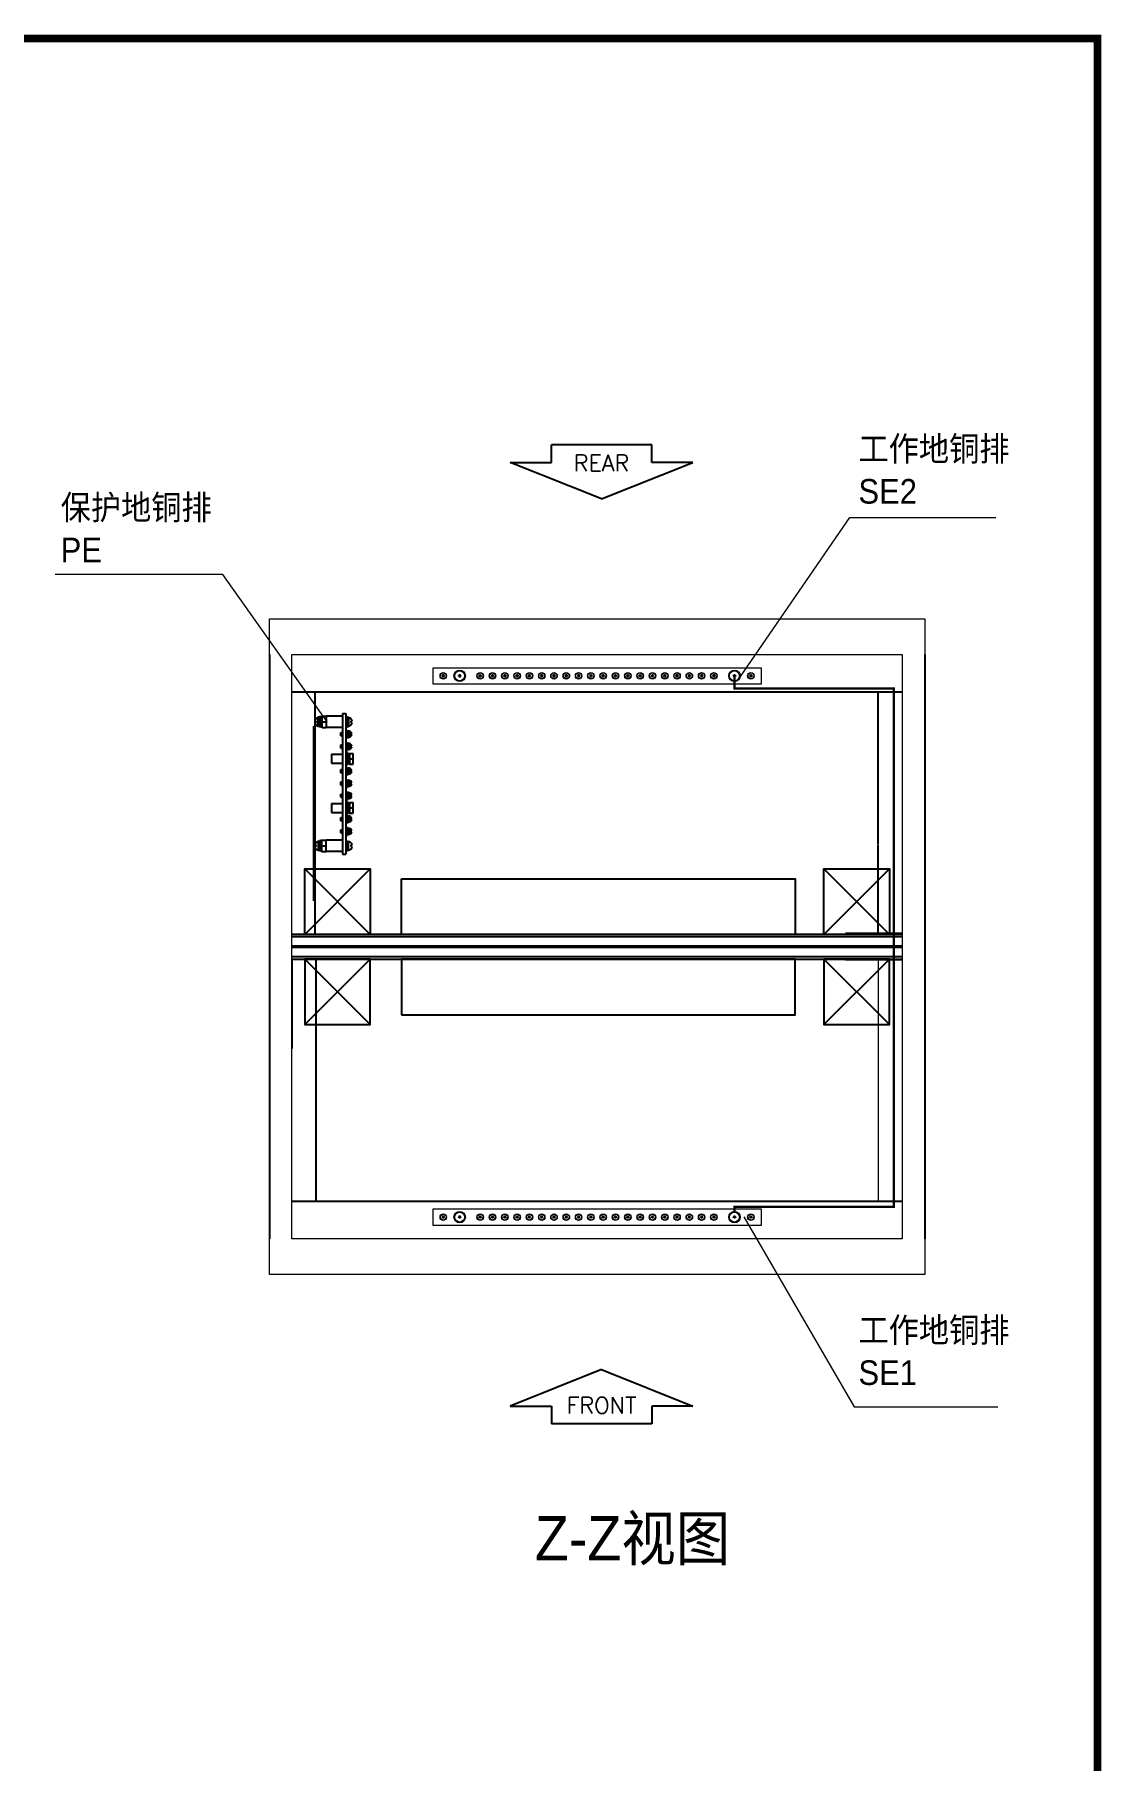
# Model space of a CAD drawing. Extents: x 81437 to 204847, y -54769 to -29444.
# Drawn here: x 104350 to 105651, y -31548 to -29444 of the extents above; entities that cross this region are included whole.
import ezdxf
from ezdxf.enums import TextEntityAlignment as Align

# ---------------------------------------------------------------- set-up
doc = ezdxf.new("R2010")
doc.units = 0
doc.header["$LTSCALE"] = 100
doc.header["$MEASUREMENT"] = 0
for name, color, linetype in [('02___PRT_ALL_AXES', 7, 'Continuous'), ('6', 6, 'Continuous'), ('70X110X1330_DXF_CONTINUOUS_LINE', 7, 'Continuous'), ('C_M8_DXF_CONTINUOUS_LINE', 7, 'Continuous'), ('D4_GB9074_24DXF_CONTINUOUS_LINE', 7, 'Continuous'), ('D4_GB9074_26DXF_CONTINUOUS_LINE', 7, 'Continuous'), ('D6_GB9074_24DXF_CONTINUOUS_LINE', 7, 'Continuous'), ('D6_GB9074_26DXF_CONTINUOUS_LINE', 7, 'Continuous'), ('D8_GB93_DXF_CONTINUOUS_LINE', 7, 'Continuous'), ('D8_GB97_1_DXF_CONTINUOUS_LINE', 7, 'Continuous'), ('GP03Z380_1_LDXF_CONTINUOUS_LINE', 7, 'Continuous'), ('JYZ-01G_DXF_CONTINUOUS_LINE', 7, 'Continuous'), ('KP103-A2-LT0DXF_CONTINUOUS_LINE', 7, 'Continuous'), ('KP103-A2-LT1DXF_CONTINUOUS_LINE', 7, 'Continuous'), ('M4X10_GB818_DXF_CONTINUOUS_LINE', 7, 'Continuous'), ('M6X14_GB818_DXF_CONTINUOUS_LINE', 7, 'Continuous'), ('M8X20_GB5783DXF_CONTINUOUS_LINE', 7, 'Continuous'), ('t', 1, 'Continuous'), ('TEXT', 7, 'Continuous')]:
    doc.layers.add(name, color=color, linetype=linetype)
doc.layers.add('细实线', color=7, linetype='Continuous', lineweight=20)
doc.styles.add('HZ', font='arial.ttf', dxfattribs={"width": 0.7})
doc.styles.add('ROMANS', font='romans', dxfattribs={"width": 0.8, "height": 2})
doc.styles.get("Standard").update_dxf_attribs({"font": ''})
doc.styles.add('微软雅黑', font='')
doc.styles.get('Standard').set_extended_font_data('SimSun')
doc.styles.get('微软雅黑').set_extended_font_data('Microsoft YaHei')

# ---------------------------------------------------------------- blocks, each defined once
blk = doc.blocks.new('图框')
at = {"layer": 't', "color": 7, "const_width": 9.62}
blk.add_lwpolyline([(4109.5, -3210.4), (4109.5, -58.9), (-6.2, -58.9), (-6.2, -3210.4)], close=True, dxfattribs=at)
at = {"color": 7, "style": '微软雅黑', "flags": 8}
for tag, p, height in [('DWG.NAME:', (1375.5, -2969.2), 25), ('DWG.NO.:', (3122, -3089.3), 24), ('图纸编号', (3309.2, -3111.3), 24), ('FILENO.:', (3122.5, -3165), 24), ('文档号', (3311.6, -3183), 24)]:
    blk.add_attdef(tag, p, '', height=height, dxfattribs=at)
at = {"color": 7, "style": '微软雅黑', "width": 0.8, "flags": 8}
for tag, p, height in [('PROJECT_NAME', (3324.7, -2969.2), 25), ('PROJECTNAME:', (3119.3, -2971.7), 24)]:
    blk.add_attdef(tag, p, '', height=height, dxfattribs=at)
at = {"color": 7, "style": '微软雅黑', "flags": 8}
for tag, height, width, p in [('RENLIU', 24, 0.7, (692, -3009.2)), ('SHUFENWANG', 24, 0.7, (879.6, -3009.2)), ('FANGHOU', 24, 0.7, (1063.6, -3009.2)), ('DANDANLI', 24, 0.7, (1243.9, -3009.2)), ('#10STATIONONTROLCABINETCOVER', 30, 0.6, (1771.7, -3076)), ('HANGZHOUHOLLYSYSAUTOMATIONCO.,LTD.', 24, 0.7, (2763.9, -3104.6))]:
    blk.add_attdef(tag, text='', height=height, dxfattribs=dict(at, width=width)).set_placement(p, align=Align.MIDDLE)
for tag, p in [('图纸名称:', (1371.6, -3024.8)), ('项目名称', (3272.9, -3045.6))]:
    blk.add_attdef(tag, text='', height=25, dxfattribs=at).set_placement(p, align=Align.BOTTOM_LEFT)
at = {"color": 7, "flags": 8}
blk.add_attdef('A', text='', height=23, dxfattribs=at).set_placement((53.7, -3033.7), align=Align.MIDDLE)
at = {"color": 7, "style": '微软雅黑', "flags": 8}
for tag, height, p in [('设计时间', 23, (207.7, -3033.7)), ('刘仁', 23, (692, -3061.1)), ('王姝芬', 23, (879.6, -3061.1)), ('侯方', 23, (1063.6, -3061.1)), ('李丹丹', 23, (1243.9, -3061.1)), ('PAGEXOFX', 24, (3947.6, -3097.9)), ('REV.', 24, (53.2, -3121.9)), ('DATE', 24, (202.7, -3121.9)), ('DESCRIPTION', 24, (445.6, -3121.9)), ('PREPARED', 24, (692, -3121.9)), ('CHECKED', 24, (879.6, -3121.9)), ('SIGNED', 24, (1063.6, -3121.9)), ('APPROVED', 24, (1243.9, -3121.9)), ('图纸名称', 30, (1771.7, -3153.6)), ('第几页共几页', 24, (3947.6, -3172.9))]:
    blk.add_attdef(tag, text='', height=height, dxfattribs=at).set_placement(p, align=Align.MIDDLE)
blk = doc.blocks.new('工作地铜排新')
at = {"linetype": 'Continuous', "lineweight": 0}
for p, q in [((8.6, -13), (8.6, -12)), ((8.6, -12), (9.6, -12)), ((9.6, -13), (8.6, -13)), ((9.6, -12), (9.6, -11)), ((9.6, -11), (10.6, -11)), ((9.6, -14), (9.6, -13)), ((10.6, -14), (9.6, -14)), ((10.6, -11), (10.6, -12)), ((10.6, -12), (11.6, -12)), ((10.6, -13), (10.6, -14)), ((11.6, -13), (10.6, -13)), ((11.6, -12), (11.6, -13)), ((8.6, -58), (8.6, -57)), ((8.6, -57), (9.6, -57)), ((9.6, -58), (8.6, -58)), ((9.6, -57), (9.6, -56)), ((9.6, -56), (10.6, -56)), ((9.6, -59), (9.6, -58)), ((10.6, -59), (9.6, -59)), ((10.6, -56), (10.6, -57)), ((10.6, -57), (11.6, -57)), ((10.6, -58), (10.6, -59)), ((11.6, -58), (10.6, -58)), ((11.6, -57), (11.6, -58)), ((8.6, -73), (8.6, -72)), ((8.6, -72), (9.6, -72)), ((9.6, -73), (8.6, -73)), ((9.6, -72), (9.6, -71)), ((9.6, -71), (10.6, -71)), ((9.6, -74), (9.6, -73)), ((10.6, -74), (9.6, -74)), ((10.6, -71), (10.6, -72)), ((10.6, -72), (11.6, -72)), ((10.6, -73), (10.6, -74)), ((11.6, -73), (10.6, -73)), ((11.6, -72), (11.6, -73)), ((8.6, -88), (8.6, -87)), ((8.6, -87), (9.6, -87)), ((9.6, -88), (8.6, -88)), ((8.6, -103), (8.6, -102)), ((8.6, -102), (9.6, -102)), ((9.6, -103), (8.6, -103)), ((9.6, -87), (9.6, -86)), ((9.6, -86), (10.6, -86)), ((9.6, -89), (9.6, -88)), ((10.6, -89), (9.6, -89)), ((9.6, -102), (9.6, -101)), ((9.6, -101), (10.6, -101)), ((9.6, -104), (9.6, -103)), ((10.6, -104), (9.6, -104)), ((10.6, -86), (10.6, -87)), ((10.6, -87), (11.6, -87)), ((10.6, -88), (10.6, -89)), ((11.6, -88), (10.6, -88)), ((10.6, -101), (10.6, -102)), ((10.6, -102), (11.6, -102)), ((10.6, -103), (10.6, -104)), ((11.6, -103), (10.6, -103)), ((11.6, -87), (11.6, -88)), ((11.6, -102), (11.6, -103)), ((8.6, -118), (8.6, -117)), ((8.6, -117), (9.6, -117)), ((9.6, -118), (8.6, -118)), ((9.6, -117), (9.6, -116)), ((9.6, -116), (10.6, -116)), ((9.6, -119), (9.6, -118)), ((10.6, -119), (9.6, -119)), ((10.6, -116), (10.6, -117)), ((10.6, -117), (11.6, -117)), ((10.6, -118), (10.6, -119)), ((11.6, -118), (10.6, -118)), ((11.6, -117), (11.6, -118)), ((8.6, -133), (8.6, -132)), ((8.6, -132), (9.6, -132)), ((9.6, -133), (8.6, -133)), ((8.6, -148), (8.6, -147)), ((8.6, -147), (9.6, -147)), ((9.6, -132), (9.6, -131)), ((9.6, -131), (10.6, -131)), ((9.6, -134), (9.6, -133)), ((10.6, -134), (9.6, -134)), ((9.6, -147), (9.6, -146)), ((9.6, -146), (10.6, -146)), ((10.6, -131), (10.6, -132)), ((10.6, -132), (11.6, -132)), ((10.6, -133), (10.6, -134)), ((11.6, -133), (10.6, -133)), ((10.6, -146), (10.6, -147)), ((10.6, -147), (11.6, -147)), ((11.6, -132), (11.6, -133)), ((11.6, -147), (11.6, -148)), ((9.6, -148), (8.6, -148)), ((8.6, -163), (8.6, -162)), ((8.6, -162), (9.6, -162)), ((9.6, -163), (8.6, -163)), ((9.6, -149), (9.6, -148)), ((10.6, -149), (9.6, -149)), ((9.6, -162), (9.6, -161)), ((9.6, -161), (10.6, -161)), ((9.6, -164), (9.6, -163)), ((10.6, -164), (9.6, -164)), ((10.6, -148), (10.6, -149)), ((11.6, -148), (10.6, -148)), ((10.6, -161), (10.6, -162)), ((10.6, -162), (11.6, -162)), ((10.6, -163), (10.6, -164)), ((11.6, -163), (10.6, -163)), ((11.6, -162), (11.6, -163)), ((8.6, -178), (8.6, -177)), ((8.6, -177), (9.6, -177)), ((9.6, -178), (8.6, -178)), ((9.6, -177), (9.6, -176)), ((9.6, -176), (10.6, -176)), ((9.6, -179), (9.6, -178)), ((10.6, -179), (9.6, -179)), ((10.6, -176), (10.6, -177)), ((10.6, -177), (11.6, -177)), ((10.6, -178), (10.6, -179)), ((11.6, -178), (10.6, -178)), ((11.6, -177), (11.6, -178)), ((8.6, -193), (8.6, -192)), ((8.6, -192), (9.6, -192)), ((9.6, -193), (8.6, -193)), ((8.6, -208), (8.6, -207)), ((8.6, -207), (9.6, -207)), ((9.6, -208), (8.6, -208)), ((9.6, -192), (9.6, -191)), ((9.6, -191), (10.6, -191)), ((9.6, -194), (9.6, -193)), ((10.6, -194), (9.6, -194)), ((9.6, -207), (9.6, -206)), ((9.6, -206), (10.6, -206)), ((9.6, -209), (9.6, -208)), ((10.6, -209), (9.6, -209)), ((10.6, -191), (10.6, -192)), ((10.6, -192), (11.6, -192)), ((10.6, -193), (10.6, -194)), ((11.6, -193), (10.6, -193)), ((10.6, -206), (10.6, -207)), ((10.6, -207), (11.6, -207)), ((10.6, -208), (10.6, -209)), ((11.6, -208), (10.6, -208)), ((11.6, -192), (11.6, -193)), ((11.6, -207), (11.6, -208)), ((8.6, -223), (8.6, -222)), ((8.6, -222), (9.6, -222)), ((9.6, -223), (8.6, -223)), ((9.6, -222), (9.6, -221)), ((9.6, -221), (10.6, -221)), ((9.6, -224), (9.6, -223)), ((10.6, -224), (9.6, -224)), ((10.6, -221), (10.6, -222)), ((10.6, -222), (11.6, -222)), ((10.6, -223), (10.6, -224)), ((11.6, -223), (10.6, -223)), ((11.6, -222), (11.6, -223)), ((8.6, -238), (8.6, -237)), ((8.6, -237), (9.6, -237)), ((9.6, -238), (8.6, -238)), ((8.6, -253), (8.6, -252)), ((8.6, -252), (9.6, -252)), ((9.6, -237), (9.6, -236)), ((9.6, -236), (10.6, -236)), ((9.6, -239), (9.6, -238)), ((10.6, -239), (9.6, -239)), ((9.6, -252), (9.6, -251)), ((9.6, -251), (10.6, -251)), ((10.6, -236), (10.6, -237)), ((10.6, -237), (11.6, -237)), ((10.6, -238), (10.6, -239)), ((11.6, -238), (10.6, -238)), ((10.6, -251), (10.6, -252)), ((10.6, -252), (11.6, -252)), ((11.6, -237), (11.6, -238)), ((11.6, -252), (11.6, -253)), ((9.6, -253), (8.6, -253)), ((8.6, -268), (8.6, -267)), ((8.6, -267), (9.6, -267)), ((9.6, -268), (8.6, -268)), ((9.6, -254), (9.6, -253)), ((10.6, -254), (9.6, -254)), ((9.6, -267), (9.6, -266)), ((9.6, -266), (10.6, -266)), ((9.6, -269), (9.6, -268)), ((10.6, -269), (9.6, -269)), ((10.6, -253), (10.6, -254)), ((11.6, -253), (10.6, -253)), ((10.6, -266), (10.6, -267)), ((10.6, -267), (11.6, -267)), ((10.6, -268), (10.6, -269)), ((11.6, -268), (10.6, -268)), ((11.6, -267), (11.6, -268)), ((8.6, -283), (8.6, -282)), ((8.6, -282), (9.6, -282)), ((9.6, -283), (8.6, -283)), ((9.6, -282), (9.6, -281)), ((9.6, -281), (10.6, -281)), ((9.6, -284), (9.6, -283)), ((10.6, -284), (9.6, -284)), ((10.6, -281), (10.6, -282)), ((10.6, -282), (11.6, -282)), ((10.6, -283), (10.6, -284)), ((11.6, -283), (10.6, -283)), ((11.6, -282), (11.6, -283)), ((8.6, -298), (8.6, -297)), ((8.6, -297), (9.6, -297)), ((9.6, -298), (8.6, -298)), ((8.6, -313), (8.6, -312)), ((8.6, -312), (9.6, -312)), ((9.6, -313), (8.6, -313)), ((9.6, -297), (9.6, -296)), ((9.6, -296), (10.6, -296)), ((9.6, -299), (9.6, -298)), ((10.6, -299), (9.6, -299)), ((9.6, -312), (9.6, -311)), ((9.6, -311), (10.6, -311)), ((9.6, -314), (9.6, -313)), ((10.6, -314), (9.6, -314)), ((10.6, -296), (10.6, -297)), ((10.6, -297), (11.6, -297)), ((10.6, -298), (10.6, -299)), ((11.6, -298), (10.6, -298)), ((10.6, -311), (10.6, -312)), ((10.6, -312), (11.6, -312)), ((10.6, -313), (10.6, -314)), ((11.6, -313), (10.6, -313)), ((11.6, -297), (11.6, -298)), ((11.6, -312), (11.6, -313)), ((8.6, -328), (8.6, -327)), ((8.6, -327), (9.6, -327)), ((9.6, -328), (8.6, -328)), ((9.6, -327), (9.6, -326)), ((9.6, -326), (10.6, -326)), ((9.6, -329), (9.6, -328)), ((10.6, -329), (9.6, -329)), ((10.6, -326), (10.6, -327)), ((10.6, -327), (11.6, -327)), ((10.6, -328), (10.6, -329)), ((11.6, -328), (10.6, -328)), ((11.6, -327), (11.6, -328)), ((8.6, -343), (8.6, -342)), ((8.6, -342), (9.6, -342)), ((9.6, -343), (8.6, -343)), ((9.6, -342), (9.6, -341)), ((9.6, -341), (10.6, -341)), ((9.6, -344), (9.6, -343)), ((10.6, -344), (9.6, -344)), ((10.6, -341), (10.6, -342)), ((10.6, -342), (11.6, -342)), ((10.6, -343), (10.6, -344)), ((11.6, -343), (10.6, -343)), ((11.6, -342), (11.6, -343)), ((8.6, -388), (8.6, -387)), ((8.6, -387), (9.6, -387)), ((9.6, -388), (8.6, -388)), ((9.6, -387), (9.6, -386)), ((9.6, -386), (10.6, -386)), ((9.6, -389), (9.6, -388)), ((10.6, -389), (9.6, -389)), ((10.6, -386), (10.6, -387)), ((10.6, -387), (11.6, -387)), ((10.6, -388), (10.6, -389)), ((11.6, -388), (10.6, -388)), ((11.6, -387), (11.6, -388))]:
    blk.add_line(p, q, dxfattribs=at)
at = {"linetype": 'Continuous'}
for p, q in [((8.6, -32), (9.6, -32)), ((8.6, -33), (8.6, -32)), ((9.6, -33), (8.6, -33)), ((9.6, -31), (10.6, -31)), ((9.6, -32), (9.6, -31)), ((9.6, -34), (9.6, -33)), ((10.6, -34), (9.6, -34)), ((10.6, -31), (10.6, -32)), ((10.6, -32), (11.6, -32)), ((11.6, -33), (10.6, -33)), ((10.6, -33), (10.6, -34)), ((11.6, -32), (11.6, -33)), ((8.6, -367), (9.6, -367)), ((8.6, -368), (8.6, -367)), ((9.6, -368), (8.6, -368)), ((9.6, -366), (10.6, -366)), ((9.6, -367), (9.6, -366)), ((9.6, -369), (9.6, -368)), ((10.6, -369), (9.6, -369)), ((10.6, -366), (10.6, -367)), ((10.6, -367), (11.6, -367)), ((11.6, -368), (10.6, -368)), ((10.6, -368), (10.6, -369)), ((11.6, -367), (11.6, -368))]:
    blk.add_line(p, q, dxfattribs=at)
blk.add_lwpolyline([(20, 0), (20, -400), (0, -400), (0, 0)], close=True)
for centre, radius in [((10.1, -32.5), 7), ((10.1, -32.5), 6), ((10.1, -367.5), 7), ((10.1, -367.5), 6)]:
    blk.add_circle(centre, radius, dxfattribs=at)
at = {"layer": '02___PRT_ALL_AXES', "linetype": 'Continuous', "lineweight": 0}
for centre, radius in [((10.1, -12.5), 4), ((10.1, -12.5), 3.6), ((10.1, -57.5), 4), ((10.1, -57.5), 3.6), ((10.1, -72.5), 4), ((10.1, -87.5), 4), ((10.1, -72.5), 3.6), ((10.1, -87.5), 3.6), ((10.1, -102.5), 4), ((10.1, -102.5), 3.6), ((10.1, -117.5), 4), ((10.1, -117.5), 3.6), ((10.1, -132.5), 4), ((10.1, -147.5), 4), ((10.1, -132.5), 3.6), ((10.1, -147.5), 3.6), ((10.1, -162.5), 4), ((10.1, -162.5), 3.6), ((10.1, -177.5), 4), ((10.1, -192.5), 4), ((10.1, -177.5), 3.6), ((10.1, -192.5), 3.6), ((10.1, -207.5), 4), ((10.1, -207.5), 3.6), ((10.1, -222.5), 4), ((10.1, -222.5), 3.6), ((10.1, -237.5), 4), ((10.1, -252.5), 4), ((10.1, -237.5), 3.6), ((10.1, -252.5), 3.6), ((10.1, -267.5), 4), ((10.1, -267.5), 3.6), ((10.1, -282.5), 4), ((10.1, -297.5), 4), ((10.1, -282.5), 3.6), ((10.1, -297.5), 3.6), ((10.1, -312.5), 4), ((10.1, -312.5), 3.6), ((10.1, -327.5), 4), ((10.1, -327.5), 3.6), ((10.1, -342.5), 4), ((10.1, -342.5), 3.6), ((10.1, -387.5), 4), ((10.1, -387.5), 3.6)]:
    blk.add_circle(centre, radius, dxfattribs=at)
at = {"layer": '细实线'}
for p, q in [((8.6, -12.5), (11.6, -12.5)), ((10.1, -11), (10.1, -14)), ((8.6, -32.5), (11.6, -32.5)), ((10.1, -31), (10.1, -34)), ((8.6, -57.5), (11.6, -57.5)), ((10.1, -56), (10.1, -59)), ((8.6, -72.5), (11.6, -72.5)), ((10.1, -71), (10.1, -74)), ((8.6, -87.5), (11.6, -87.5)), ((8.6, -102.5), (11.6, -102.5)), ((10.1, -86), (10.1, -89)), ((10.1, -101), (10.1, -104)), ((8.6, -117.5), (11.6, -117.5)), ((10.1, -116), (10.1, -119)), ((8.6, -132.5), (11.6, -132.5)), ((10.1, -131), (10.1, -134)), ((10.1, -146), (10.1, -149)), ((8.6, -147.5), (11.6, -147.5)), ((8.6, -162.5), (11.6, -162.5)), ((10.1, -161), (10.1, -164)), ((8.6, -177.5), (11.6, -177.5)), ((10.1, -176), (10.1, -179)), ((8.6, -192.5), (11.6, -192.5)), ((8.6, -207.5), (11.6, -207.5)), ((10.1, -191), (10.1, -194)), ((10.1, -206), (10.1, -209)), ((8.6, -222.5), (11.6, -222.5)), ((10.1, -221), (10.1, -224)), ((8.6, -237.5), (11.6, -237.5)), ((10.1, -236), (10.1, -239)), ((10.1, -251), (10.1, -254)), ((8.6, -252.5), (11.6, -252.5)), ((8.6, -267.5), (11.6, -267.5)), ((10.1, -266), (10.1, -269)), ((8.6, -282.5), (11.6, -282.5)), ((10.1, -281), (10.1, -284)), ((8.6, -297.5), (11.6, -297.5)), ((8.6, -312.5), (11.6, -312.5)), ((10.1, -296), (10.1, -299)), ((10.1, -311), (10.1, -314)), ((8.6, -327.5), (11.6, -327.5)), ((10.1, -326), (10.1, -329)), ((8.6, -342.5), (11.6, -342.5)), ((10.1, -341), (10.1, -344)), ((8.6, -367.5), (11.6, -367.5)), ((10.1, -366), (10.1, -369)), ((8.6, -387.5), (11.6, -387.5)), ((10.1, -386), (10.1, -389))]:
    blk.add_line(p, q, dxfattribs=at)

msp = doc.modelspace()

# ---------------------------------------------------------------- linework, layer by layer
at = {"color": 3, "lineweight": 0}
for p, q in [((104579.6, -30102.6), (104375.1, -30102.6)), ((104579.6, -30102.6), (104375.1, -30102.6)), ((104706.8, -30282.4), (104579.6, -30102.6)), ((104706.8, -30282.4), (104579.6, -30102.6))]:
    msp.add_line(p, q, dxfattribs=at)
at = {"color": 4}
for p, q in [((104759.2, -30461.3), (104679.2, -30541.3)), ((104759.2, -30541.3), (104679.2, -30461.3)), ((105392.2, -30461.3), (105312.2, -30541.3)), ((105392.2, -30541.3), (105312.2, -30461.3)), ((104759.2, -30651.3), (104679.2, -30571.3)), ((104759.2, -30571.3), (104679.2, -30651.3)), ((105392.2, -30651.3), (105312.2, -30571.3)), ((105392.2, -30571.3), (105312.2, -30651.3))]:
    msp.add_line(p, q, dxfattribs=at)
for points in [[(104759.2, -30541.3), (104679.2, -30541.3), (104679.2, -30461.3), (104759.2, -30461.3)], [(105392.2, -30541.3), (105312.2, -30541.3), (105312.2, -30461.3), (105392.2, -30461.3)], [(104759.2, -30571.3), (104679.2, -30571.3), (104679.2, -30651.3), (104759.2, -30651.3)], [(105392.2, -30571.3), (105312.2, -30571.3), (105312.2, -30651.3), (105392.2, -30651.3)]]:
    msp.add_lwpolyline(points, close=True, dxfattribs=at)
at = {"color": 7}
for points in [[(104797.4, -30473.4), (105277.2, -30473.4), (105277.2, -30541.3), (104797.4, -30541.3)], [(104797.4, -30639.2), (105277.2, -30639.2), (105277.2, -30571.3), (104797.4, -30571.3)]]:
    msp.add_lwpolyline(points, close=True, dxfattribs=at)
at = {"layer": '6', "color": 7}
for p, q in [((104980.1, -29965.9), (104980.1, -29944.4)), ((104980.1, -29965.9), (104980.1, -29944.4)), ((105102.4, -29944.4), (104980.1, -29944.4)), ((105102.4, -29944.4), (104980.1, -29944.4)), ((104980.1, -29965.9), (104980.1, -29944.4)), ((104980.1, -29965.9), (104980.1, -29944.4)), ((105102.4, -29944.4), (104980.1, -29944.4)), ((105102.4, -29944.4), (104980.1, -29944.4)), ((105102.4, -29965.9), (105102.4, -29944.4)), ((105102.4, -29965.9), (105102.4, -29944.4)), ((105102.4, -29965.9), (105102.4, -29944.4)), ((105102.4, -29965.9), (105102.4, -29944.4)), ((105041.2, -30010.4), (104929.9, -29965.9)), ((104929.9, -29965.9), (104980.1, -29965.9)), ((104929.9, -29965.9), (104980.1, -29965.9)), ((105041.2, -30010.4), (104929.9, -29965.9)), ((105041.2, -30010.4), (104929.9, -29965.9)), ((104929.9, -29965.9), (104980.1, -29965.9)), ((104929.9, -29965.9), (104980.1, -29965.9)), ((105041.2, -30010.4), (104929.9, -29965.9)), ((105041.2, -30010.4), (105152.6, -29965.9)), ((105041.2, -30010.4), (105152.6, -29965.9)), ((105041.2, -30010.4), (105152.6, -29965.9)), ((105041.2, -30010.4), (105152.6, -29965.9)), ((105152.6, -29965.9), (105102.4, -29965.9)), ((105152.6, -29965.9), (105102.4, -29965.9)), ((105152.6, -29965.9), (105102.4, -29965.9)), ((105152.6, -29965.9), (105102.4, -29965.9)), ((105041.2, -31071.8), (104929.9, -31116.3)), ((105041.2, -31071.8), (104929.9, -31116.3)), ((105041.2, -31071.8), (104929.9, -31116.3)), ((105041.2, -31071.8), (104929.9, -31116.3)), ((105041.2, -31071.8), (105152.6, -31116.3)), ((105041.2, -31071.8), (105152.6, -31116.3)), ((105041.2, -31071.8), (105152.6, -31116.3)), ((105041.2, -31071.8), (105152.6, -31116.3)), ((104929.9, -31116.3), (104980.1, -31116.3)), ((104929.9, -31116.3), (104980.1, -31116.3)), ((104929.9, -31116.3), (104980.1, -31116.3)), ((104929.9, -31116.3), (104980.1, -31116.3)), ((104980.1, -31116.3), (104980.1, -31137.8)), ((104980.1, -31116.3), (104980.1, -31137.8)), ((104980.1, -31116.3), (104980.1, -31137.8)), ((104980.1, -31116.3), (104980.1, -31137.8)), ((105152.6, -31116.3), (105102.4, -31116.3)), ((105152.6, -31116.3), (105102.4, -31116.3)), ((105102.4, -31116.3), (105102.4, -31137.8)), ((105102.4, -31116.3), (105102.4, -31137.8)), ((105152.6, -31116.3), (105102.4, -31116.3)), ((105152.6, -31116.3), (105102.4, -31116.3)), ((105102.4, -31116.3), (105102.4, -31137.8)), ((105102.4, -31116.3), (105102.4, -31137.8)), ((105102.4, -31137.8), (104980.1, -31137.8)), ((105102.4, -31137.8), (104980.1, -31137.8)), ((105102.4, -31137.8), (104980.1, -31137.8)), ((105102.4, -31137.8), (104980.1, -31137.8))]:
    msp.add_line(p, q, dxfattribs=at)
at = {"layer": '70X110X1330_DXF_CONTINUOUS_LINE', "color": 0, "linetype": 'Continuous'}
for p, q in [((105407.7, -30540.3), (105338.7, -30540.3)), ((105407.7, -30540.3), (105338.7, -30540.3)), ((104663.7, -30571.3), (104663.7, -30680.3)), ((104663.7, -30571.3), (104663.7, -30680.3)), ((105407.7, -30572.3), (105338.7, -30572.3)), ((105407.7, -30572.3), (105338.7, -30572.3))]:
    msp.add_line(p, q, dxfattribs=at)
at = {"layer": 'C_M8_DXF_CONTINUOUS_LINE', "color": 0, "linetype": 'Continuous'}
for p, q in [((104712, -30321.7), (104712, -30332.7)), ((104712, -30321.7), (104712, -30332.7)), ((104712, -30321.7), (104725.5, -30321.7)), ((104712, -30332.7), (104725.5, -30332.7)), ((104712, -30381.7), (104712, -30392.7)), ((104712, -30381.7), (104712, -30392.7)), ((104712, -30381.7), (104725.5, -30381.7)), ((104712, -30392.7), (104725.5, -30392.7))]:
    msp.add_line(p, q, dxfattribs=at)
at = {"layer": 'D4_GB9074_24DXF_CONTINUOUS_LINE', "color": 0, "linetype": 'Continuous'}
for p, q in [((104731.5, -30292.7), (104731.5, -30301.7)), ((104731.5, -30292.7), (104732.3, -30292.7)), ((104732.3, -30292.7), (104732.3, -30301.7)), ((104731.5, -30301.7), (104732.3, -30301.7)), ((104731.5, -30307.7), (104731.5, -30316.7)), ((104731.5, -30307.7), (104732.3, -30307.7)), ((104731.5, -30316.7), (104732.3, -30316.7)), ((104732.3, -30307.7), (104732.3, -30316.7)), ((104731.5, -30337.7), (104731.5, -30346.7)), ((104731.5, -30337.7), (104732.3, -30337.7)), ((104732.3, -30337.7), (104732.3, -30346.7)), ((104731.5, -30346.7), (104732.3, -30346.7)), ((104731.5, -30352.7), (104731.5, -30361.7)), ((104731.5, -30352.7), (104732.3, -30352.7)), ((104732.3, -30352.7), (104732.3, -30361.7)), ((104731.5, -30361.7), (104732.3, -30361.7)), ((104731.5, -30367.7), (104731.5, -30376.7)), ((104731.5, -30367.7), (104732.3, -30367.7)), ((104731.5, -30376.7), (104732.3, -30376.7)), ((104732.3, -30367.7), (104732.3, -30376.7)), ((104731.5, -30396.2), (104731.5, -30405.2)), ((104731.5, -30396.2), (104732.3, -30396.2)), ((104732.3, -30396.2), (104732.3, -30405.2)), ((104731.5, -30405.2), (104732.3, -30405.2)), ((104731.5, -30411.2), (104731.5, -30420.2)), ((104731.5, -30411.2), (104732.3, -30411.2)), ((104731.5, -30420.2), (104732.3, -30420.2)), ((104732.3, -30411.2), (104732.3, -30420.2))]:
    msp.add_line(p, q, dxfattribs=at)
at = {"layer": 'D4_GB9074_26DXF_CONTINUOUS_LINE', "color": 0, "linetype": 'Continuous'}
for p, q in [((104733.4, -30293.7), (104733.4, -30300.7)), ((104732.3, -30300.7), (104733.4, -30300.7)), ((104732.3, -30315.7), (104733.4, -30315.7)), ((104733.4, -30308.7), (104733.4, -30315.7)), ((104732.3, -30345.7), (104733.4, -30345.7)), ((104733.4, -30338.7), (104733.4, -30345.7)), ((104733.4, -30353.7), (104733.4, -30360.7)), ((104732.3, -30360.7), (104733.4, -30360.7)), ((104732.3, -30375.7), (104733.4, -30375.7)), ((104733.4, -30368.7), (104733.4, -30375.7)), ((104733.4, -30397.2), (104733.4, -30404.2)), ((104732.3, -30404.2), (104733.4, -30404.2)), ((104732.3, -30419.2), (104733.4, -30419.2)), ((104733.4, -30412.2), (104733.4, -30419.2))]:
    msp.add_line(p, q, dxfattribs=at)
for centre, start_param, end_param in [((104732.3, -30297.2), 1.492138, 1.570796), ((104733.4, -30297.2), 7.853982, 8.011779), ((104732.3, -30312.2), 1.492138, 1.570796), ((104733.4, -30312.2), 7.853982, 8.011779), ((104732.3, -30342.2), 1.492138, 1.570796), ((104733.4, -30342.2), 7.853982, 8.011779), ((104732.3, -30357.2), 1.492138, 1.570796), ((104733.4, -30357.2), 7.853982, 8.011779), ((104732.3, -30372.2), 1.492138, 1.570796), ((104733.4, -30372.2), 7.853982, 8.011779), ((104732.3, -30400.7), 1.492138, 1.570796), ((104733.4, -30400.7), 7.853982, 8.011779), ((104732.3, -30415.7), 1.492138, 1.570796), ((104733.4, -30415.7), 7.853982, 8.011779)]:
    msp.add_ellipse(centre, major_axis=(7, 0), ratio=0.5, start_param=start_param, end_param=end_param, dxfattribs=at)
at = {"layer": 'D6_GB9074_24DXF_CONTINUOUS_LINE', "color": 0, "linetype": 'Continuous'}
for p, q in [((104697.4, -30288.2), (104697.4, -30276.2)), ((104697.4, -30288.2), (104697.4, -30276.2)), ((104699, -30276.2), (104697.4, -30276.2)), ((104699, -30288.2), (104697.4, -30288.2)), ((104729.5, -30276.2), (104731.1, -30276.2)), ((104729.5, -30288.2), (104731.1, -30288.2)), ((104731.1, -30276.2), (104731.1, -30288.2)), ((104697.4, -30427.4), (104697.4, -30439.4)), ((104699, -30427.4), (104697.4, -30427.4)), ((104699, -30439.4), (104697.4, -30439.4)), ((104729.5, -30427.4), (104731.1, -30427.4)), ((104729.5, -30439.4), (104731.1, -30439.4)), ((104731.1, -30439.4), (104731.1, -30427.4))]:
    msp.add_line(p, q, dxfattribs=at)
at = {"layer": 'D6_GB9074_26DXF_CONTINUOUS_LINE', "color": 0, "linetype": 'Continuous'}
for p, q in [((104695.8, -30287.7), (104695.8, -30276.7)), ((104695.8, -30287.7), (104695.8, -30276.7)), ((104697.4, -30287.7), (104695.8, -30287.7)), ((104731.1, -30287.7), (104732.7, -30287.7)), ((104732.7, -30276.7), (104732.7, -30287.7)), ((104695.8, -30427.9), (104695.8, -30438.9)), ((104697.4, -30427.9), (104695.8, -30427.9)), ((104731.1, -30427.9), (104732.7, -30427.9)), ((104732.7, -30438.9), (104732.7, -30427.9))]:
    msp.add_line(p, q, dxfattribs=at)
for centre, start_param, end_param in [((104697.4, -30282.2), 1.570796, 1.716769), ((104695.8, -30282.2), 1.498, 1.570796), ((104731.1, -30282.2), 1.498, 1.570796), ((104732.7, -30282.2), 7.853982, 7.999954)]:
    msp.add_ellipse(centre, major_axis=(11, 0), ratio=0.5, start_param=start_param, end_param=end_param, dxfattribs=at)
at = {"layer": 'D6_GB9074_26DXF_CONTINUOUS_LINE', "color": 0, "linetype": 'Continuous', "extrusion": (0, 0, -1)}
for centre, start_param, end_param in [((104697.4, -30433.4), 1.570796, 1.716769), ((104695.8, -30433.4), 1.498, 1.570796), ((104732.7, -30433.4), 7.853982, 7.999954), ((104731.1, -30433.4), 1.498, 1.570796)]:
    msp.add_ellipse(centre, major_axis=(11, 0), ratio=0.5, start_param=start_param, end_param=end_param, dxfattribs=at)
at = {"layer": 'D8_GB93_DXF_CONTINUOUS_LINE', "color": 0, "linetype": 'Continuous'}
for p, q in [((104733.2, -30333.3), (104731.1, -30333.3)), ((104733.2, -30333.3), (104733.2, -30321)), ((104733.2, -30393.3), (104731.1, -30393.3)), ((104733.2, -30393.3), (104733.2, -30381))]:
    msp.add_line(p, q, dxfattribs=at)
for centre, start_param, end_param in [((104733.2, -30327.2), 1.570796, 1.742369), ((104731.1, -30327.2), 1.485319, 1.570796), ((104733.2, -30387.2), 1.570796, 1.742369), ((104731.1, -30387.2), 1.485319, 1.570796)]:
    msp.add_ellipse(centre, major_axis=(12.3, 0), ratio=0.5, start_param=start_param, end_param=end_param, dxfattribs=at)
at = {"layer": 'D8_GB97_1_DXF_CONTINUOUS_LINE', "color": 0, "linetype": 'Continuous'}
for p, q in [((104731.1, -30319.2), (104729.5, -30319.2)), ((104731.1, -30335.2), (104729.5, -30335.2)), ((104731.1, -30335.2), (104731.1, -30319.2)), ((104731.1, -30379.2), (104729.5, -30379.2)), ((104731.1, -30395.2), (104731.1, -30379.2)), ((104731.1, -30395.2), (104729.5, -30395.2))]:
    msp.add_line(p, q, dxfattribs=at)
at = {"layer": 'GP03Z380_1_LDXF_CONTINUOUS_LINE', "color": 0, "linetype": 'Continuous'}
for p, q in [((104636.2, -30200.3), (104636.2, -30912.3)), ((104636.2, -30200.3), (104636.2, -30912.3)), ((105435.2, -30200.3), (105435.2, -30912.3)), ((105435.2, -30200.3), (105435.2, -30912.3))]:
    msp.add_line(p, q, dxfattribs=at)
at = {"layer": 'JYZ-01G_DXF_CONTINUOUS_LINE', "color": 0, "linetype": 'Continuous'}
for p, q in [((104700.5, -30275.2), (104705.5, -30275.2)), ((104700.5, -30282.2), (104705.5, -30282.2)), ((104700.5, -30289.2), (104705.5, -30289.2)), ((104705.5, -30275.2), (104705.5, -30289.2)), ((104705.5, -30275.2), (104705.5, -30289.2)), ((104725.5, -30275.2), (104705.5, -30275.2)), ((104725.5, -30289.2), (104705.5, -30289.2)), ((104700.5, -30426.4), (104705.5, -30426.4)), ((104700.5, -30433.4), (104705.5, -30433.4)), ((104700.5, -30440.4), (104705.5, -30440.4)), ((104705.5, -30440.4), (104705.5, -30426.4)), ((104725.5, -30426.4), (104705.5, -30426.4)), ((104725.5, -30440.4), (104705.5, -30440.4))]:
    msp.add_line(p, q, dxfattribs=at)
at = {"layer": 'KP103-A2-LT0DXF_CONTINUOUS_LINE', "color": 0, "linetype": 'Continuous'}
for p, q in [((104663.7, -30245.8), (105407.7, -30245.8)), ((104663.7, -30245.8), (105407.7, -30245.8)), ((104692.9, -30245.9), (104682.7, -30245.9)), ((104692.9, -30245.9), (104682.7, -30245.9)), ((104691.4, -30245.9), (104691.4, -30541.3)), ((104691.4, -30245.9), (104691.4, -30541.3)), ((105378.4, -30431.3), (105378.4, -30245.8)), ((105378.4, -30431.3), (105378.4, -30245.8)), ((104725.5, -30272.2), (104725.5, -30443.4)), ((104725.5, -30272.2), (104729.5, -30272.2)), ((104729.5, -30272.2), (104729.5, -30443.4)), ((104690.4, -30500.3), (104690.4, -30287.3)), ((104690.4, -30500.3), (104690.4, -30287.3)), ((105378.4, -30540.3), (105378.4, -30432.3)), ((105378.4, -30540.3), (105378.4, -30432.3)), ((104725.5, -30443.4), (104729.5, -30443.4)), ((104692.9, -30572.3), (104692.9, -30866.8)), ((104692.9, -30572.3), (104692.9, -30866.8)), ((105407.7, -30866.8), (104663.7, -30866.8)), ((105407.7, -30866.8), (104663.7, -30866.8))]:
    msp.add_line(p, q, dxfattribs=at)
at = {"layer": 'KP103-A2-LT1DXF_CONTINUOUS_LINE', "color": 0, "linetype": 'Continuous'}
for p, q in [((105407.7, -30541.3), (104663.7, -30541.3)), ((105407.7, -30541.3), (104663.7, -30541.3)), ((105407.7, -30544.3), (104663.7, -30544.3)), ((105407.7, -30544.3), (104663.7, -30544.3)), ((104663.7, -30555.3), (105407.7, -30555.3)), ((104663.7, -30555.3), (105407.7, -30555.3)), ((105407.7, -30557.3), (104663.7, -30557.3)), ((105407.7, -30557.3), (104663.7, -30557.3)), ((104663.7, -30568.3), (105407.7, -30568.3)), ((104663.7, -30568.3), (105407.7, -30568.3)), ((104663.7, -30571.3), (105407.7, -30571.3)), ((104663.7, -30571.3), (105407.7, -30571.3))]:
    msp.add_line(p, q, dxfattribs=at)
at = {"layer": 'M4X10_GB818_DXF_CONTINUOUS_LINE', "color": 0, "linetype": 'Continuous'}
for p, q in [((104723.4, -30299.2), (104723.4, -30295.2)), ((104723.4, -30299.2), (104723.4, -30295.2)), ((104723.4, -30295.2), (104725.5, -30295.2)), ((104729.5, -30295.2), (104731.5, -30295.2)), ((104733.4, -30300.7), (104733.4, -30293.7)), ((104735.6, -30294.7), (104735.5, -30294.7)), ((104735.6, -30294.7), (104735.5, -30294.7)), ((104723.4, -30299.2), (104725.5, -30299.2)), ((104723.4, -30314.2), (104723.4, -30310.2)), ((104723.4, -30314.2), (104723.4, -30310.2)), ((104723.4, -30310.2), (104725.5, -30310.2)), ((104723.4, -30314.2), (104725.5, -30314.2)), ((104729.5, -30299.2), (104731.5, -30299.2)), ((104729.5, -30310.2), (104731.5, -30310.2)), ((104729.5, -30314.2), (104731.5, -30314.2)), ((104733.4, -30315.7), (104733.4, -30308.7)), ((104735.5, -30296.7), (104736.5, -30296.7)), ((104735.5, -30297.7), (104736.5, -30297.7)), ((104735.5, -30299.6), (104735.6, -30299.7)), ((104735.6, -30309.7), (104735.5, -30309.7)), ((104735.5, -30311.7), (104736.5, -30311.7)), ((104735.5, -30312.7), (104736.5, -30312.7)), ((104735.5, -30314.6), (104735.6, -30314.7)), ((104723.4, -30344.2), (104723.4, -30340.2)), ((104723.4, -30344.2), (104723.4, -30340.2)), ((104723.4, -30340.2), (104725.5, -30340.2)), ((104723.4, -30344.2), (104725.5, -30344.2)), ((104723.4, -30359.2), (104723.4, -30355.2)), ((104723.4, -30359.2), (104723.4, -30355.2)), ((104723.4, -30355.2), (104725.5, -30355.2)), ((104729.5, -30340.2), (104731.5, -30340.2)), ((104729.5, -30344.2), (104731.5, -30344.2)), ((104729.5, -30355.2), (104731.5, -30355.2)), ((104733.4, -30345.7), (104733.4, -30338.7)), ((104733.4, -30360.7), (104733.4, -30353.7)), ((104735.6, -30339.7), (104735.5, -30339.7)), ((104735.5, -30341.7), (104736.5, -30341.7)), ((104735.5, -30342.7), (104736.5, -30342.7)), ((104735.5, -30344.6), (104735.6, -30344.7)), ((104735.6, -30354.7), (104735.5, -30354.7)), ((104735.5, -30356.7), (104736.5, -30356.7)), ((104735.5, -30357.7), (104736.5, -30357.7)), ((104723.4, -30359.2), (104725.5, -30359.2)), ((104723.4, -30374.2), (104723.4, -30370.2)), ((104723.4, -30374.2), (104723.4, -30370.2)), ((104723.4, -30370.2), (104725.5, -30370.2)), ((104723.4, -30374.2), (104725.5, -30374.2)), ((104729.5, -30359.2), (104731.5, -30359.2)), ((104729.5, -30370.2), (104731.5, -30370.2)), ((104729.5, -30374.2), (104731.5, -30374.2)), ((104733.4, -30375.7), (104733.4, -30368.7)), ((104735.5, -30359.6), (104735.6, -30359.7)), ((104735.6, -30369.7), (104735.5, -30369.7)), ((104735.5, -30371.7), (104736.5, -30371.7)), ((104735.5, -30372.7), (104736.5, -30372.7)), ((104735.5, -30374.6), (104735.6, -30374.7)), ((104723.4, -30402.7), (104723.4, -30398.7)), ((104723.4, -30398.7), (104725.5, -30398.7)), ((104729.5, -30398.7), (104731.5, -30398.7)), ((104733.4, -30404.2), (104733.4, -30397.2)), ((104735.6, -30398.2), (104735.5, -30398.2)), ((104735.5, -30400.2), (104736.5, -30400.2)), ((104723.4, -30402.7), (104725.5, -30402.7)), ((104723.4, -30417.7), (104723.4, -30413.7)), ((104723.4, -30413.7), (104725.5, -30413.7)), ((104723.4, -30417.7), (104725.5, -30417.7)), ((104729.5, -30402.7), (104731.5, -30402.7)), ((104729.5, -30413.7), (104731.5, -30413.7)), ((104729.5, -30417.7), (104731.5, -30417.7)), ((104733.4, -30419.2), (104733.4, -30412.2)), ((104735.5, -30401.2), (104736.5, -30401.2)), ((104735.5, -30403.1), (104735.6, -30403.2)), ((104735.6, -30413.2), (104735.5, -30413.2)), ((104735.5, -30415.2), (104736.5, -30415.2)), ((104735.5, -30416.2), (104736.5, -30416.2)), ((104735.5, -30418.1), (104735.6, -30418.2))]:
    msp.add_line(p, q, dxfattribs=at)
for centre, radius, start, end in [((104733.1, -30297.2), 3.51, 45.4152, 84.8725), ((104733.1, -30297.2), 3.48, 8.2648, 45.3512), ((104733.1, -30297.2), 3.51, 275.1275, 314.5848), ((104733.1, -30312.2), 3.51, 45.4152, 84.8725), ((104733.1, -30312.2), 3.51, 275.1275, 314.5848), ((104730.6, -30297.2), 4.96, 2.8833, 5.764), ((104730.6, -30297.2), 4.99, 359.9993, 2.8832), ((104730.6, -30297.2), 4.97, 354.2368, 0.0096), ((104733.1, -30297.2), 3.48, 314.6488, 351.7352), ((104733.1, -30312.2), 3.48, 8.2648, 45.3512), ((104730.6, -30312.2), 4.96, 2.8833, 5.764), ((104730.6, -30312.2), 4.99, 359.9993, 2.8832), ((104730.6, -30312.2), 4.97, 354.2368, 0.0096), ((104733.1, -30312.2), 3.48, 314.6488, 351.7352), ((104733.1, -30342.2), 3.51, 45.4152, 84.8725), ((104733.1, -30342.2), 3.51, 275.1275, 314.5848), ((104733.1, -30357.2), 3.51, 45.4152, 84.8725), ((104733.1, -30342.2), 3.48, 8.2648, 45.3512), ((104730.6, -30342.2), 4.96, 2.8833, 5.764), ((104730.6, -30342.2), 4.99, 359.9993, 2.8832), ((104730.6, -30342.2), 4.97, 354.2368, 0.0096), ((104733.1, -30342.2), 3.48, 314.6488, 351.7352), ((104733.1, -30357.2), 3.48, 8.2648, 45.3512), ((104730.6, -30357.2), 4.96, 2.8833, 5.764), ((104730.6, -30357.2), 4.99, 359.9993, 2.8832), ((104730.6, -30357.2), 4.97, 354.2368, 0.0096), ((104733.1, -30357.2), 3.48, 314.6488, 351.7352), ((104733.1, -30357.2), 3.51, 275.1275, 314.5848), ((104733.1, -30372.2), 3.51, 45.4152, 84.8725), ((104733.1, -30372.2), 3.51, 275.1275, 314.5848), ((104733.1, -30372.2), 3.48, 8.2648, 45.3512), ((104730.6, -30372.2), 4.96, 2.8833, 5.764), ((104730.6, -30372.2), 4.99, 359.9993, 2.8832), ((104730.6, -30372.2), 4.97, 354.2368, 0.0096), ((104733.1, -30372.2), 3.48, 314.6488, 351.7352), ((104733.1, -30400.7), 3.51, 45.4152, 84.8725), ((104733.1, -30400.7), 3.48, 8.2648, 45.3512), ((104730.6, -30400.7), 4.96, 2.8833, 5.764), ((104730.6, -30400.7), 4.99, 359.9993, 2.8832), ((104730.6, -30400.7), 4.97, 354.2368, 0.0096), ((104733.1, -30400.7), 3.51, 275.1275, 314.5848), ((104733.1, -30415.7), 3.51, 45.4152, 84.8725), ((104733.1, -30415.7), 3.51, 275.1275, 314.5848), ((104733.1, -30400.7), 3.48, 314.6488, 351.7352), ((104733.1, -30415.7), 3.48, 8.2648, 45.3512), ((104730.6, -30415.7), 4.96, 2.8833, 5.764), ((104730.6, -30415.7), 4.99, 359.9993, 2.8832), ((104730.6, -30415.7), 4.97, 354.2368, 0.0096), ((104733.1, -30415.7), 3.48, 314.6488, 351.7352)]:
    msp.add_arc(centre, radius, start, end, dxfattribs=at)
at = {"layer": 'M6X14_GB818_DXF_CONTINUOUS_LINE', "color": 0, "linetype": 'Continuous'}
for p, q in [((104691.4, -30281.4), (104692.7, -30281.4)), ((104691.4, -30282.9), (104692.7, -30282.9)), ((104692.7, -30278.7), (104692.6, -30278.7)), ((104692.6, -30285.7), (104692.7, -30285.6)), ((104692.6, -30285.7), (104692.7, -30285.6)), ((104735.9, -30278.7), (104735.8, -30278.7)), ((104735.9, -30278.7), (104735.8, -30278.7)), ((104735.8, -30281.4), (104737.1, -30281.4)), ((104735.8, -30282.9), (104737.1, -30282.9)), ((104735.8, -30285.6), (104735.9, -30285.7)), ((104691.4, -30432.6), (104692.7, -30432.6)), ((104691.4, -30434.1), (104692.7, -30434.1)), ((104692.6, -30429.9), (104692.7, -30429.9)), ((104692.7, -30436.8), (104692.6, -30436.9)), ((104735.8, -30429.9), (104735.9, -30429.9)), ((104735.8, -30432.6), (104737.1, -30432.6)), ((104735.8, -30434.1), (104737.1, -30434.1)), ((104735.9, -30436.9), (104735.8, -30436.8))]:
    msp.add_line(p, q, dxfattribs=at)
for centre, radius, start, end in [((104696.6, -30282.2), 5.26, 138.7898, 171.8014), ((104696.6, -30282.2), 5.26, 188.1986, 221.2102), ((104696.6, -30282.2), 5.31, 98.7974, 138.717), ((104699.6, -30282.2), 7.01, 173.8794, 176.9388), ((104699.7, -30282.2), 7.06, 176.9377, 183.0623), ((104699.6, -30282.2), 7.01, 183.0612, 186.1206), ((104696.6, -30282.2), 5.31, 221.283, 261.2026), ((104731.9, -30282.2), 5.31, 41.283, 81.2026), ((104731.9, -30282.2), 5.31, 278.7974, 318.717), ((104731.9, -30282.2), 5.26, 8.1986, 41.2102), ((104728.9, -30282.2), 7.01, 3.0612, 6.1206), ((104728.9, -30282.2), 7.01, 353.8794, 356.9388), ((104731.9, -30282.2), 5.26, 318.7898, 351.8014), ((104728.8, -30282.2), 7.06, 356.9377, 3.0623), ((104696.6, -30433.4), 5.26, 138.7898, 171.8014), ((104696.6, -30433.4), 5.26, 188.1986, 221.2102), ((104696.6, -30433.4), 5.31, 98.7974, 138.717), ((104699.6, -30433.4), 7.01, 173.8794, 176.9388), ((104699.7, -30433.4), 7.06, 176.9377, 183.0623), ((104699.6, -30433.4), 7.01, 183.0612, 186.1206), ((104696.6, -30433.4), 5.31, 221.283, 261.2026), ((104731.9, -30433.4), 5.31, 41.283, 81.2026), ((104731.9, -30433.4), 5.31, 278.7974, 318.717), ((104731.9, -30433.4), 5.26, 8.1986, 41.2102), ((104728.9, -30433.4), 7.01, 3.0612, 6.1206), ((104728.9, -30433.4), 7.01, 353.8794, 356.9388), ((104731.9, -30433.4), 5.26, 318.7898, 351.8014), ((104728.8, -30433.4), 7.06, 356.9377, 3.0623)]:
    msp.add_arc(centre, radius, start, end, dxfattribs=at)
at = {"layer": 'M8X20_GB5783DXF_CONTINUOUS_LINE', "color": 0, "linetype": 'Continuous'}
for p, q in [((104733.2, -30321.3), (104733.9, -30320.7)), ((104733.2, -30333), (104733.9, -30333.7)), ((104733.9, -30320.7), (104733.9, -30333.7)), ((104733.9, -30320.7), (104738.5, -30320.7)), ((104733.9, -30327.2), (104737.9, -30327.2)), ((104733.9, -30333.7), (104738.5, -30333.7)), ((104738.5, -30333.7), (104738.5, -30320.7)), ((104733.2, -30381.3), (104733.9, -30380.7)), ((104733.2, -30393), (104733.9, -30393.7)), ((104733.9, -30380.7), (104733.9, -30393.7)), ((104733.9, -30380.7), (104738.5, -30380.7)), ((104733.9, -30387.2), (104737.9, -30387.2)), ((104733.9, -30393.7), (104738.5, -30393.7)), ((104738.5, -30393.7), (104738.5, -30380.7))]:
    msp.add_line(p, q, dxfattribs=at)
for points, start_tangent, end_tangent in [([(104738.5, -30323.9), (104738.5, -30323.1), (104738.3, -30322.3), (104737.9, -30320.7)], (0, 1), (-0.316228, 0.948683)), ([(104737.9, -30327.2), (104738.3, -30325.5), (104738.5, -30324.7), (104738.5, -30323.9)], (0.316228, 0.948683), (0, 1)), ([(104738.5, -30330.4), (104738.5, -30329.6), (104738.3, -30328.8), (104737.9, -30327.2)], (0, 1), (-0.316228, 0.948683)), ([(104737.9, -30333.7), (104738.3, -30332), (104738.5, -30331.2), (104738.5, -30330.4)], (0.316228, 0.948683), (0, 1)), ([(104738.5, -30383.9), (104738.5, -30383.1), (104738.3, -30382.3), (104737.9, -30380.7)], (0, 1), (-0.316228, 0.948683)), ([(104737.9, -30387.2), (104738.3, -30385.5), (104738.5, -30384.7), (104738.5, -30383.9)], (0.316228, 0.948683), (0, 1)), ([(104738.5, -30390.4), (104738.5, -30389.6), (104738.3, -30388.8), (104737.9, -30387.2)], (0, 1), (-0.316228, 0.948683)), ([(104737.9, -30393.7), (104738.3, -30392), (104738.5, -30391.2), (104738.5, -30390.4)], (0.316228, 0.948683), (0, 1))]:
    msp.add_spline(points, degree=3, dxfattribs=dict(at, start_tangent=start_tangent, end_tangent=end_tangent))
at = {"layer": '细实线', "color": 3}
for p, q in [((105210.7, -30226.8), (105343.9, -30033.2)), ((105210.7, -30226.8), (105343.9, -30033.2)), ((105343.9, -30033.2), (105521.9, -30033.2)), ((105343.9, -30033.2), (105521.9, -30033.2)), ((105214.5, -30885.7), (105349.2, -31117.3)), ((105214.5, -30885.7), (105349.2, -31117.3)), ((105349.2, -31117.3), (105524.4, -31117.3)), ((105349.2, -31117.3), (105524.4, -31117.3))]:
    msp.add_line(p, q, dxfattribs=at)
at = {"layer": '细实线'}
for p, q in [((104699, -30275.2), (104699, -30289.2)), ((104699, -30276.2), (104699, -30288.2)), ((104700.5, -30275.2), (104700.5, -30289.2)), ((104699, -30440.4), (104699, -30426.4)), ((104699, -30439.4), (104699, -30427.4)), ((104700.5, -30440.4), (104700.5, -30426.4)), ((105378.4, -30571.3), (105378.4, -30866.8)), ((105378.4, -30571.3), (105378.4, -30866.8))]:
    msp.add_line(p, q, dxfattribs=at)
for points in [[(104636.2, -30156.8), (105435.2, -30156.8), (105435.2, -30955.8), (104636.2, -30955.8)], [(104636.2, -30156.8), (105435.2, -30156.8), (105435.2, -30955.8), (104636.2, -30955.8)], [(104663.7, -30200.3), (105407.7, -30200.3), (105407.7, -30912.3), (104663.7, -30912.3)], [(104663.7, -30200.3), (105407.7, -30200.3), (105407.7, -30912.3), (104663.7, -30912.3)], [(104699, -30275.2), (104700.5, -30275.2), (104700.5, -30289.2), (104699, -30289.2)], [(104699, -30440.4), (104700.5, -30440.4), (104700.5, -30426.4), (104699, -30426.4)]]:
    msp.add_lwpolyline(points, close=True, dxfattribs=at)
at = {"layer": '细实线', "color": 3, "const_width": 3}
msp.add_lwpolyline([(105203.2, -30227.6), (105203.2, -30241.5), (105397.5, -30241.5), (105397.5, -30873.3), (105203.3, -30873.3), (105203.2, -30879.9)], dxfattribs=at)

# ---------------------------------------------------------------- block references
at = {"color": 1}
msp.add_blockref('图框', (101536.4, -29390.3), dxfattribs=at)
at = {"layer": '细实线', "color": 1, "rotation": 90}
for p in [(104835.7, -30236.2), (104835.7, -30896)]:
    msp.add_blockref('工作地铜排新', p, dxfattribs=at)

# ---------------------------------------------------------------- texts
at = {"color": 7, "style": 'HZ', "width": 0.9}
for s, height, p in [('工作地铜排', 30, (105354.4, -29964.3)), ('工作地铜排', 30, (105354.4, -29964.3)), ('SE2', 30, (105354.4, -30016.2)), ('SE2', 30, (105354.4, -30016.2)), ('保护地铜排', 30, (104381.7, -30035.8)), ('保护地铜排', 30, (104381.7, -30035.8)), ('PE', 30, (104381.7, -30087.7)), ('PE', 30, (104381.7, -30087.7)), ('工作地铜排', 30, (105354.4, -31038.6)), ('工作地铜排', 30, (105354.4, -31038.6)), ('SE1', 30, (105354.4, -31090.5)), ('SE1', 30, (105354.4, -31090.5)), ('Z-Z视图', 54, (104959.8, -31304.4))]:
    msp.add_text(s, height=height, dxfattribs=at).set_placement(p)
at = {"layer": 'TEXT', "color": 7, "style": 'ROMANS'}
for s, p in [('REAR', (105041.2, -29966.8)), ('REAR', (105041.2, -29966.8)), ('REAR', (105041.2, -29966.8)), ('REAR', (105041.2, -29966.8)), ('FRONT', (105041.2, -31115.4)), ('FRONT', (105041.2, -31115.4)), ('FRONT', (105041.2, -31115.4)), ('FRONT', (105041.2, -31115.4))]:
    msp.add_text(s, height=20, dxfattribs=at).set_placement(p, align=Align.MIDDLE)

doc.saveas('drawing.dxf')
